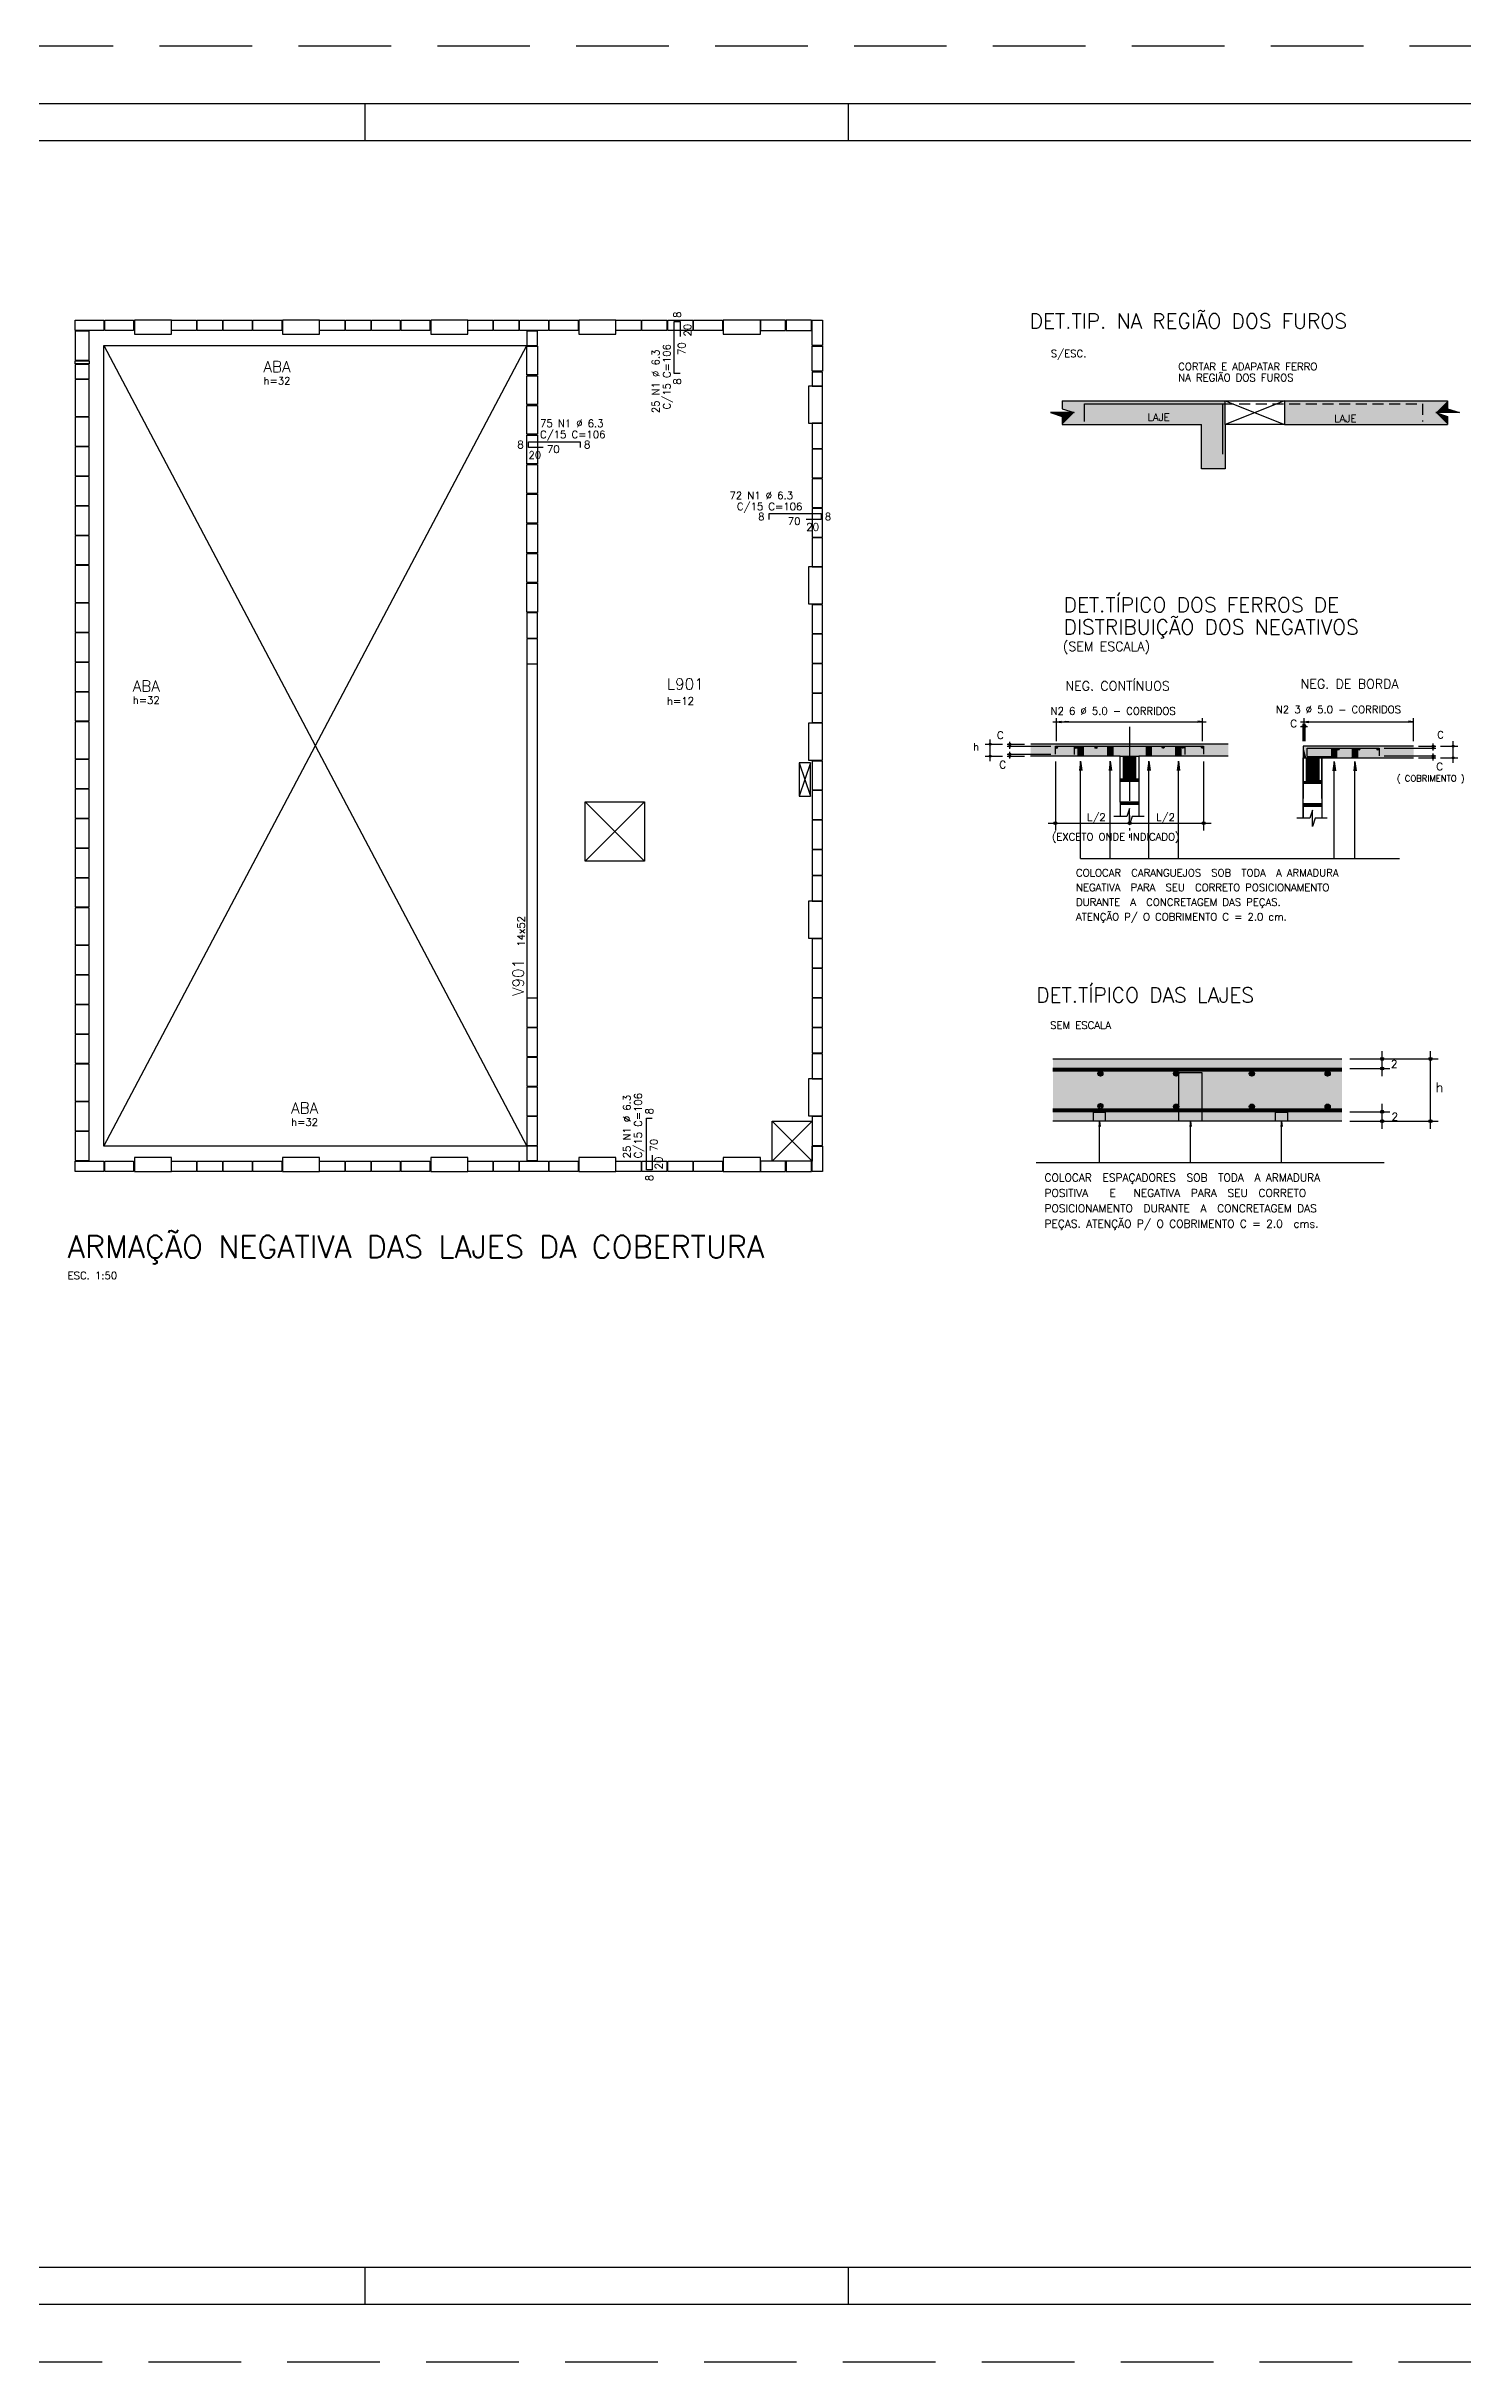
# Model space of a CAD drawing. Extents: x -1 to 121, y -1 to 61.
# Drawn here: x 52.1 to 90.3, y -1.4 to 61.1 of the extents above; entities that cross this region are included whole.
import ezdxf

# ---------------------------------------------------------------- set-up
doc = ezdxf.new("R2010")
doc.units = 0
doc.header["$MEASUREMENT"] = 0
for name, pattern in [('ESTILO_TQS_0001', [0.45, 0.3, -0.15]), ('ESTILO_TQS_0004', [3.3, 2, -0.4, 0.05, -0.4, 0.05, -0.4]), ('HIDDEN', [0.375, 0.25, -0.125])]:
    doc.linetypes.add(name, pattern=pattern)
doc.layers.get('0').update_dxf_attribs({"linetype": 'CONTINUOUS'})
doc.layers.get('Defpoints').update_dxf_attribs({"linetype": 'CONTINUOUS'})
for name, color, linetype in [('ARQ_FOLHA', 7, 'CONTINUOUS'), ('PENA_01', 1, 'CONTINUOUS'), ('PENA_02', 2, 'CONTINUOUS'), ('PENA_03', 3, 'CONTINUOUS'), ('PENA_04', 4, 'CONTINUOUS'), ('PENA_05', 5, 'CONTINUOUS'), ('PENA_06', 6, 'CONTINUOUS'), ('PENA_10', 253, 'CONTINUOUS')]:
    doc.layers.add(name, color=color, linetype=linetype)
doc.styles.get("Standard").update_dxf_attribs({"font": 'ROMANS.SHX'})

# ---------------------------------------------------------------- blocks, each defined once
blk = doc.blocks.new('FOLHA A1+1 - 1102 X 594')
at = {"layer": 'ARQ_FOLHA', "color": 1}
for p, q in [((-587.5, 584), (-587.5, 594)), ((-457, 584), (-457, 594)), ((-587.5, 0), (-587.5, 10)), ((-457, 0), (-457, 10))]:
    blk.add_line(p, q, dxfattribs=at)
for points in [[(-1189, 0), (0, 0), (0, 594), (-1189, 594)], [(-1164, 10), (-10, 10), (-10, 584), (-1164, 584)]]:
    blk.add_lwpolyline(points, close=True, dxfattribs=at)
at = {"layer": 'Defpoints', "color": 8, "linetype": 'HIDDEN', "ltscale": 100}
blk.add_lwpolyline([(-1208.5, 609.5), (-1208.5, -15.5), (19.5, -15.5), (19.5, 609.5)], close=True, dxfattribs=at)

msp = doc.modelspace()

# ---------------------------------------------------------------- linework, layer by layer
at = {"layer": 'PENA_01', "linetype": 'Continuous'}
for p, q in [((83.914, 51.485), (85.514, 50.845)), ((85.514, 51.485), (83.914, 50.845)), ((79.256, 42.816), (83.4, 42.816)), ((79.356, 42.294), (79.356, 42.916)), ((79.356, 42.816), (79.489, 42.833)), ((79.356, 42.816), (79.489, 42.798)), ((79.588, 42.816), (79.714, 42.816)), ((83.3, 42.816), (83.168, 42.833)), ((83.3, 42.816), (83.168, 42.798)), ((83.3, 42.298), (83.3, 42.916)), ((85.941, 42.816), (88.995, 42.816)), ((85.946, 42.698), (86.133, 42.698)), ((86.013, 42.298), (86.013, 42.765)), ((86.041, 42.294), (86.041, 42.916)), ((86.041, 42.816), (86.173, 42.833)), ((86.041, 42.816), (86.173, 42.798)), ((86.066, 42.298), (86.066, 42.765)), ((88.995, 42.816), (88.863, 42.833)), ((88.995, 42.816), (88.863, 42.798)), ((88.995, 42.298), (88.995, 42.916)), ((77.429, 42.214), (77.896, 42.214)), ((77.429, 41.894), (77.896, 41.894)), ((77.563, 41.76), (77.563, 42.347)), ((78.029, 42.214), (78.496, 42.214)), ((78.029, 42.16), (79.205, 42.16)), ((78.029, 41.947), (79.205, 41.947)), ((78.029, 41.894), (78.496, 41.894)), ((78.096, 42.094), (78.096, 42.28)), ((78.096, 41.827), (78.096, 42.014)), ((88.2, 42.112), (89.595, 42.112)), ((88.2, 41.898), (89.595, 41.898)), ((89.128, 42.165), (89.595, 42.165)), ((89.528, 42.045), (89.528, 42.232)), ((89.528, 41.778), (89.528, 41.965)), ((89.728, 42.165), (90.195, 42.165)), ((90.062, 41.712), (90.062, 42.298)), ((79.328, 41.747), (79.328, 39.883)), ((83.328, 41.747), (83.328, 39.883)), ((89.128, 41.845), (89.595, 41.845)), ((89.728, 41.845), (90.195, 41.845)), ((66.636, 39.062), (66.636, 40.662)), ((66.636, 40.662), (68.236, 40.662)), ((68.236, 40.662), (68.236, 39.062)), ((79.128, 40.083), (81.528, 40.083)), ((81.128, 40.083), (83.528, 40.083)), ((81.328, 39.946), (81.328, 39.883)), ((81.328, 39.946), (81.328, 39.883)), ((68.236, 39.062), (66.636, 39.062)), ((80.008, 39.129), (88.615, 39.129)), ((88.149, 33.253), (88.149, 33.929)), ((89.453, 31.829), (89.453, 33.929)), ((87.272, 33.719), (88.359, 33.719)), ((87.272, 33.463), (88.359, 33.463)), ((87.482, 33.719), (89.663, 33.719)), ((88.149, 31.829), (88.149, 32.505)), ((87.272, 32.295), (88.359, 32.295)), ((87.272, 32.039), (88.359, 32.039)), ((87.482, 32.039), (89.663, 32.039))]:
    msp.add_line(p, q, dxfattribs=at)
at = {"layer": 'PENA_01', "linetype": 'ESTILO_TQS_0004'}
msp.add_line((81.328, 42.688), (81.328, 39.379), dxfattribs=at)
at = {"layer": 'PENA_01', "linetype": 'Continuous'}
for points in [[(52.861, 53.662), (53.641, 53.662), (53.641, 53.382), (52.861, 53.382), (52.861, 53.662)], [(52.861, 53.362), (52.861, 52.582), (53.241, 52.582), (53.241, 53.362), (52.861, 53.362)], [(53.661, 53.662), (54.441, 53.662), (54.441, 53.382), (53.661, 53.382), (53.661, 53.662)], [(56.141, 53.382), (55.461, 53.382), (55.461, 53.662), (56.141, 53.662), (56.141, 53.382)], [(56.841, 53.382), (56.161, 53.382), (56.161, 53.662), (56.841, 53.662), (56.841, 53.382)], [(56.861, 53.662), (57.641, 53.662), (57.641, 53.382), (56.861, 53.382), (56.861, 53.662)], [(57.661, 53.662), (58.441, 53.662), (58.441, 53.382), (57.661, 53.382), (57.661, 53.662)], [(60.141, 53.382), (59.461, 53.382), (59.461, 53.662), (60.141, 53.662), (60.141, 53.382)], [(60.841, 53.382), (60.161, 53.382), (60.161, 53.662), (60.841, 53.662), (60.841, 53.382)], [(60.861, 53.662), (61.641, 53.662), (61.641, 53.382), (60.861, 53.382), (60.861, 53.662)], [(61.661, 53.662), (62.441, 53.662), (62.441, 53.382), (61.661, 53.382), (61.661, 53.662)], [(64.141, 53.382), (63.461, 53.382), (63.461, 53.662), (64.141, 53.662), (64.141, 53.382)], [(64.841, 53.382), (64.161, 53.382), (64.161, 53.662), (64.841, 53.662), (64.841, 53.382)], [(64.861, 53.662), (65.641, 53.662), (65.641, 53.382), (64.861, 53.382), (64.861, 53.662)], [(65.061, 53.362), (65.061, 52.982), (65.341, 52.982), (65.341, 53.362), (65.061, 53.362)], [(65.661, 53.662), (66.441, 53.662), (66.441, 53.382), (65.661, 53.382), (65.661, 53.662)], [(68.141, 53.382), (67.461, 53.382), (67.461, 53.662), (68.141, 53.662), (68.141, 53.382)], [(68.841, 53.382), (68.161, 53.382), (68.161, 53.662), (68.841, 53.662), (68.841, 53.382)], [(69.541, 53.382), (68.861, 53.382), (68.861, 53.662), (69.541, 53.662), (69.541, 53.382)], [(69.561, 53.662), (70.341, 53.662), (70.341, 53.382), (69.561, 53.382), (69.561, 53.662)], [(71.361, 53.382), (72.041, 53.382), (72.041, 53.662), (71.361, 53.662), (71.361, 53.382)], [(72.061, 53.382), (72.741, 53.382), (72.741, 53.662), (72.061, 53.662), (72.061, 53.382)], [(73.041, 53.662), (73.041, 52.982), (72.761, 52.982), (72.761, 53.662), (73.041, 53.662)], [(53.241, 52.562), (53.241, 52.482), (52.861, 52.482), (52.861, 52.562), (53.241, 52.562)], [(53.641, 31.362), (65.061, 52.982)], [(53.641, 52.982), (65.061, 31.362)], [(65.061, 52.182), (65.061, 52.962), (65.341, 52.962), (65.341, 52.182), (65.061, 52.182)], [(73.041, 52.962), (73.041, 52.282), (72.761, 52.282), (72.761, 52.962), (73.041, 52.962)], [(52.861, 52.082), (53.241, 52.082), (53.241, 52.462), (52.861, 52.462), (52.861, 52.082)], [(65.061, 51.382), (65.061, 52.162), (65.341, 52.162), (65.341, 51.382), (65.061, 51.382)], [(72.761, 52.262), (72.761, 51.882), (73.041, 51.882), (73.041, 52.262), (72.761, 52.262)], [(65.061, 50.582), (65.061, 51.362), (65.341, 51.362), (65.341, 50.582), (65.061, 50.582)], [(52.861, 51.042), (52.861, 50.262), (53.241, 50.262), (53.241, 51.042), (52.861, 51.042)], [(73.041, 50.202), (73.041, 50.882), (72.761, 50.882), (72.761, 50.202), (73.041, 50.202)], [(52.861, 50.242), (52.861, 49.462), (53.241, 49.462), (53.241, 50.242), (52.861, 50.242)], [(65.061, 49.782), (65.061, 50.562), (65.341, 50.562), (65.341, 49.782), (65.061, 49.782)], [(72.761, 50.182), (72.761, 49.402), (73.041, 49.402), (73.041, 50.182), (72.761, 50.182)], [(52.861, 49.442), (52.861, 48.662), (53.241, 48.662), (53.241, 49.442), (52.861, 49.442)], [(65.061, 48.982), (65.061, 49.762), (65.341, 49.762), (65.341, 48.982), (65.061, 48.982)], [(72.761, 49.382), (72.761, 48.602), (73.041, 48.602), (73.041, 49.382), (72.761, 49.382)], [(65.061, 48.182), (65.061, 48.962), (65.341, 48.962), (65.341, 48.182), (65.061, 48.182)], [(52.861, 48.642), (52.861, 47.862), (53.241, 47.862), (53.241, 48.642), (52.861, 48.642)], [(65.061, 47.382), (65.061, 48.162), (65.341, 48.162), (65.341, 47.382), (65.061, 47.382)], [(72.761, 48.582), (72.761, 47.802), (73.041, 47.802), (73.041, 48.582), (72.761, 48.582)], [(52.861, 47.842), (52.861, 47.062), (53.241, 47.062), (53.241, 47.842), (52.861, 47.842)], [(72.761, 47.782), (72.761, 47.002), (73.041, 47.002), (73.041, 47.782), (72.761, 47.782)], [(65.061, 46.582), (65.061, 47.362), (65.341, 47.362), (65.341, 46.582), (65.061, 46.582)], [(65.061, 45.782), (65.061, 46.562), (65.341, 46.562), (65.341, 45.782), (65.061, 45.782)], [(52.861, 46.022), (52.861, 45.242), (53.241, 45.242), (53.241, 46.022), (52.861, 46.022)], [(65.341, 45.082), (65.341, 45.762), (65.061, 45.762), (65.061, 45.082), (65.341, 45.082)], [(72.761, 45.982), (72.761, 45.202), (73.041, 45.202), (73.041, 45.982), (72.761, 45.982)], [(52.861, 45.222), (52.861, 44.442), (53.241, 44.442), (53.241, 45.222), (52.861, 45.222)], [(65.341, 44.382), (65.341, 45.062), (65.061, 45.062), (65.061, 44.382), (65.341, 44.382)], [(72.761, 45.182), (72.761, 44.402), (73.041, 44.402), (73.041, 45.182), (72.761, 45.182)], [(52.861, 44.422), (52.861, 43.642), (53.241, 43.642), (53.241, 44.422), (52.861, 44.422)], [(72.761, 44.382), (72.761, 43.602), (73.041, 43.602), (73.041, 44.382), (72.761, 44.382)], [(52.861, 43.622), (52.861, 42.842), (53.241, 42.842), (53.241, 43.622), (52.861, 43.622)], [(72.761, 43.582), (72.761, 42.802), (73.041, 42.802), (73.041, 43.582), (72.761, 43.582)], [(52.861, 41.802), (52.861, 41.022), (53.241, 41.022), (53.241, 41.802), (52.861, 41.802)], [(72.711, 41.709), (72.411, 40.815)], [(72.411, 41.709), (72.711, 40.815)], [(72.411, 41.709), (72.411, 40.815), (72.711, 40.815), (72.711, 41.709), (72.411, 41.709)], [(72.761, 41.762), (72.761, 40.982), (73.041, 40.982), (73.041, 41.762), (72.761, 41.762)], [(80.008, 39.129), (80.008, 41.754), (80.041, 41.506), (80.008, 41.754), (79.976, 41.506)], [(80.808, 39.129), (80.808, 41.754), (80.841, 41.506), (80.808, 41.754), (80.776, 41.506)], [(81.848, 39.129), (81.848, 41.754), (81.881, 41.506), (81.848, 41.754), (81.816, 41.506)], [(82.648, 39.129), (82.648, 41.754), (82.681, 41.506), (82.648, 41.754), (82.616, 41.506)], [(86.853, 39.129), (86.853, 41.745), (86.886, 41.497), (86.853, 41.745), (86.82, 41.497)], [(87.414, 39.129), (87.414, 41.745), (87.447, 41.497), (87.414, 41.745), (87.381, 41.497)], [(52.861, 41.002), (52.861, 40.222), (53.241, 40.222), (53.241, 41.002), (52.861, 41.002)], [(66.636, 39.062), (68.236, 40.662)], [(66.636, 40.662), (68.236, 39.062)], [(72.761, 40.962), (72.761, 40.182), (73.041, 40.182), (73.041, 40.962), (72.761, 40.962)], [(52.861, 40.202), (52.861, 39.422), (53.241, 39.422), (53.241, 40.202), (52.861, 40.202)], [(72.761, 40.162), (72.761, 39.382), (73.041, 39.382), (73.041, 40.162), (72.761, 40.162)], [(52.861, 39.402), (52.861, 38.622), (53.241, 38.622), (53.241, 39.402), (52.861, 39.402)], [(72.761, 39.362), (72.761, 38.682), (73.041, 38.682), (73.041, 39.362), (72.761, 39.362)], [(52.861, 38.602), (52.861, 37.822), (53.241, 37.822), (53.241, 38.602), (52.861, 38.602)], [(72.761, 38.662), (72.761, 37.982), (73.041, 37.982), (73.041, 38.662), (72.761, 38.662)], [(72.761, 36.962), (72.761, 36.182), (73.041, 36.182), (73.041, 36.962), (72.761, 36.962)], [(52.861, 36.782), (52.861, 36.002), (53.241, 36.002), (53.241, 36.782), (52.861, 36.782)], [(52.861, 35.982), (52.861, 35.202), (53.241, 35.202), (53.241, 35.982), (52.861, 35.982)], [(72.761, 36.162), (72.761, 35.382), (73.041, 35.382), (73.041, 36.162), (72.761, 36.162)], [(52.861, 35.182), (52.861, 34.402), (53.241, 34.402), (53.241, 35.182), (52.861, 35.182)], [(65.061, 35.362), (65.061, 34.582), (65.341, 34.582), (65.341, 35.362), (65.061, 35.362)], [(72.761, 35.362), (72.761, 34.582), (73.041, 34.582), (73.041, 35.362), (72.761, 35.362)], [(52.861, 34.382), (52.861, 33.602), (53.241, 33.602), (53.241, 34.382), (52.861, 34.382)], [(65.061, 34.562), (65.061, 33.782), (65.341, 33.782), (65.341, 34.562), (65.061, 34.562)], [(72.761, 34.562), (72.761, 33.882), (73.041, 33.882), (73.041, 34.562), (72.761, 34.562)], [(65.061, 33.762), (65.061, 32.982), (65.341, 32.982), (65.341, 33.762), (65.061, 33.762)], [(72.761, 33.862), (72.761, 33.182), (73.041, 33.182), (73.041, 33.862), (72.761, 33.862)], [(52.861, 32.562), (52.861, 31.782), (53.241, 31.782), (53.241, 32.562), (52.861, 32.562)], [(65.061, 32.962), (65.061, 32.182), (65.341, 32.182), (65.341, 32.962), (65.061, 32.962)], [(65.061, 32.162), (65.061, 31.382), (65.341, 31.382), (65.341, 32.162), (65.061, 32.162)], [(72.761, 32.042), (71.681, 30.962)], [(71.681, 32.042), (72.761, 30.962)], [(71.681, 32.042), (72.761, 32.042), (72.761, 30.962), (71.681, 30.962), (71.681, 32.042)], [(72.761, 32.162), (72.761, 31.382), (73.041, 31.382), (73.041, 32.162), (72.761, 32.162)], [(80.515, 30.922), (80.515, 32.039), (80.533, 31.9), (80.515, 32.039), (80.496, 31.9)], [(82.972, 30.922), (82.972, 32.039), (82.99, 31.9), (82.972, 32.039), (82.953, 31.9)], [(85.429, 30.922), (85.429, 32.039), (85.447, 31.9), (85.429, 32.039), (85.41, 31.9)], [(52.861, 31.762), (52.861, 30.982), (53.241, 30.982), (53.241, 31.762), (52.861, 31.762)], [(65.061, 31.362), (65.061, 30.982), (65.341, 30.982), (65.341, 31.362), (65.061, 31.362)], [(72.761, 30.682), (72.761, 31.362), (73.041, 31.362), (73.041, 30.682), (72.761, 30.682)], [(52.861, 30.962), (53.641, 30.962), (53.641, 30.682), (52.861, 30.682), (52.861, 30.962)], [(53.661, 30.962), (54.441, 30.962), (54.441, 30.682), (53.661, 30.682), (53.661, 30.962)], [(56.141, 30.682), (55.461, 30.682), (55.461, 30.962), (56.141, 30.962), (56.141, 30.682)], [(56.841, 30.682), (56.161, 30.682), (56.161, 30.962), (56.841, 30.962), (56.841, 30.682)], [(56.861, 30.962), (57.641, 30.962), (57.641, 30.682), (56.861, 30.682), (56.861, 30.962)], [(57.661, 30.962), (58.441, 30.962), (58.441, 30.682), (57.661, 30.682), (57.661, 30.962)], [(60.141, 30.682), (59.461, 30.682), (59.461, 30.962), (60.141, 30.962), (60.141, 30.682)], [(60.841, 30.682), (60.161, 30.682), (60.161, 30.962), (60.841, 30.962), (60.841, 30.682)], [(60.861, 30.962), (61.641, 30.962), (61.641, 30.682), (60.861, 30.682), (60.861, 30.962)], [(61.661, 30.962), (62.441, 30.962), (62.441, 30.682), (61.661, 30.682), (61.661, 30.962)], [(64.141, 30.682), (63.461, 30.682), (63.461, 30.962), (64.141, 30.962), (64.141, 30.682)], [(64.841, 30.682), (64.161, 30.682), (64.161, 30.962), (64.841, 30.962), (64.841, 30.682)], [(64.861, 30.962), (65.641, 30.962), (65.641, 30.682), (64.861, 30.682), (64.861, 30.962)], [(65.661, 30.962), (66.441, 30.962), (66.441, 30.682), (65.661, 30.682), (65.661, 30.962)], [(68.141, 30.682), (67.461, 30.682), (67.461, 30.962), (68.141, 30.962), (68.141, 30.682)], [(68.841, 30.682), (68.161, 30.682), (68.161, 30.962), (68.841, 30.962), (68.841, 30.682)], [(69.541, 30.682), (68.861, 30.682), (68.861, 30.962), (69.541, 30.962), (69.541, 30.682)], [(69.561, 30.962), (70.341, 30.962), (70.341, 30.682), (69.561, 30.682), (69.561, 30.962)], [(71.361, 30.682), (72.041, 30.682), (72.041, 30.962), (71.361, 30.962), (71.361, 30.682)], [(72.061, 30.682), (72.741, 30.682), (72.741, 30.962), (72.061, 30.962), (72.061, 30.682)]]:
    msp.add_lwpolyline(points, dxfattribs=at)
for centre, radius in [((86.013, 42.698), 0.0267), ((86.013, 42.698), 0.0133), ((86.066, 42.698), 0.0267), ((86.066, 42.698), 0.0133), ((77.563, 42.214), 0.0267), ((77.563, 41.894), 0.0267), ((77.563, 42.214), 0.0133), ((77.563, 41.894), 0.0133), ((78.096, 42.214), 0.0267), ((78.096, 42.16), 0.0267), ((78.096, 41.947), 0.0267), ((78.096, 41.894), 0.0267), ((78.096, 42.214), 0.0133), ((78.096, 42.16), 0.0133), ((78.096, 41.947), 0.0133), ((78.096, 41.894), 0.0133), ((89.528, 42.165), 0.0267), ((89.528, 42.112), 0.0267), ((89.528, 41.898), 0.0267), ((89.528, 42.165), 0.0133), ((89.528, 42.112), 0.0133), ((89.528, 41.898), 0.0133), ((90.062, 42.165), 0.0267), ((90.062, 42.165), 0.0133), ((89.528, 41.845), 0.0267), ((89.528, 41.845), 0.0133), ((90.062, 41.845), 0.0267), ((90.062, 41.845), 0.0133)]:
    msp.add_circle(centre, radius, dxfattribs=at)
at = {"layer": 'PENA_02', "linetype": 'Continuous'}
for points in [[(54.461, 53.662), (54.461, 53.282), (55.461, 53.282), (55.461, 53.662), (54.461, 53.662)], [(58.461, 53.662), (58.461, 53.282), (59.461, 53.282), (59.461, 53.662), (58.461, 53.662)], [(62.461, 53.662), (62.461, 53.282), (63.461, 53.282), (63.461, 53.662), (62.461, 53.662)], [(66.461, 53.662), (66.461, 53.282), (67.461, 53.282), (67.461, 53.662), (66.461, 53.662)], [(70.361, 53.662), (70.361, 53.282), (71.361, 53.282), (71.361, 53.662), (70.361, 53.662)], [(53.241, 52.062), (52.861, 52.062), (52.861, 51.062), (53.241, 51.062), (53.241, 52.062)], [(73.041, 51.882), (72.661, 51.882), (72.661, 50.882), (73.041, 50.882), (73.041, 51.882)], [(53.241, 47.042), (52.861, 47.042), (52.861, 46.042), (53.241, 46.042), (53.241, 47.042)], [(73.041, 47.002), (72.661, 47.002), (72.661, 46.002), (73.041, 46.002), (73.041, 47.002)], [(53.241, 42.822), (52.861, 42.822), (52.861, 41.822), (53.241, 41.822), (53.241, 42.822)], [(73.041, 42.782), (72.661, 42.782), (72.661, 41.782), (73.041, 41.782), (73.041, 42.782)], [(53.241, 37.802), (52.861, 37.802), (52.861, 36.802), (53.241, 36.802), (53.241, 37.802)], [(73.041, 37.982), (72.661, 37.982), (72.661, 36.982), (73.041, 36.982), (73.041, 37.982)], [(53.241, 33.582), (52.861, 33.582), (52.861, 32.582), (53.241, 32.582), (53.241, 33.582)], [(73.041, 33.182), (72.661, 33.182), (72.661, 32.182), (73.041, 32.182), (73.041, 33.182)], [(54.461, 31.062), (54.461, 30.682), (55.461, 30.682), (55.461, 31.062), (54.461, 31.062)], [(58.461, 31.062), (58.461, 30.682), (59.461, 30.682), (59.461, 31.062), (58.461, 31.062)], [(62.461, 31.062), (62.461, 30.682), (63.461, 30.682), (63.461, 31.062), (62.461, 31.062)], [(66.461, 31.062), (66.461, 30.682), (67.461, 30.682), (67.461, 31.062), (66.461, 31.062)], [(70.361, 31.062), (70.361, 30.682), (71.361, 30.682), (71.361, 31.062), (70.361, 31.062)]]:
    msp.add_lwpolyline(points, dxfattribs=at)
for centre, radius in [((79.328, 40.083), 0.04), ((79.328, 40.083), 0.02), ((81.328, 40.083), 0.04), ((81.328, 40.083), 0.04), ((81.328, 40.083), 0.02), ((81.328, 40.083), 0.02), ((83.328, 40.083), 0.04), ((83.328, 40.083), 0.02), ((88.149, 33.719), 0.042), ((89.453, 33.719), 0.042), ((88.149, 33.463), 0.042), ((88.149, 33.719), 0.021), ((88.149, 33.463), 0.021), ((89.453, 33.719), 0.021), ((88.149, 32.295), 0.042), ((88.149, 32.039), 0.042), ((88.149, 32.295), 0.021), ((88.149, 32.039), 0.021), ((89.453, 32.039), 0.042), ((89.453, 32.039), 0.021)]:
    msp.add_circle(centre, radius, dxfattribs=at)
at = {"layer": 'PENA_03', "linetype": 'Continuous'}
for p, q in [((79.514, 51.485), (83.914, 51.485)), ((83.914, 50.845), (83.914, 51.485)), ((83.914, 51.485), (85.514, 51.485)), ((85.514, 51.485), (89.914, 51.485)), ((85.514, 51.485), (85.514, 50.845)), ((79.514, 50.845), (83.274, 50.845)), ((83.274, 49.645), (83.274, 50.845)), ((85.514, 50.845), (83.914, 50.845)), ((83.914, 50.845), (83.914, 49.645)), ((85.514, 50.845), (89.914, 50.845)), ((83.914, 49.645), (83.274, 49.645)), ((81.075, 41.894), (78.655, 41.894)), ((83.995, 42.214), (78.662, 42.214)), ((79.942, 41.894), (79.942, 42.16)), ((80.075, 42.16), (80.075, 41.894)), ((80.742, 41.894), (80.742, 42.16)), ((80.875, 42.16), (80.875, 41.894)), ((81.075, 40.653), (81.075, 41.894)), ((83.995, 41.894), (81.582, 41.894)), ((81.582, 41.894), (81.582, 40.653)), ((81.779, 42.16), (81.957, 42.16)), ((81.957, 41.894), (81.779, 41.894)), ((81.782, 41.894), (81.782, 42.16)), ((81.915, 42.16), (81.915, 41.894)), ((82.582, 41.894), (82.582, 42.16)), ((82.781, 41.894), (82.63, 41.894)), ((82.715, 42.16), (82.715, 41.894)), ((88.995, 42.165), (86.013, 42.165)), ((86.013, 42.165), (86.013, 40.747)), ((86.786, 41.845), (86.786, 42.112)), ((86.92, 42.112), (86.92, 41.845)), ((87.323, 42.112), (87.481, 42.112)), ((87.347, 41.845), (87.347, 42.112)), ((87.481, 42.112), (87.481, 41.845)), ((86.013, 40.216), (86.013, 41.845)), ((86.52, 40.747), (86.52, 41.845)), ((86.52, 41.845), (88.995, 41.845)), ((86.52, 41.845), (86.52, 40.605)), ((87.481, 41.845), (87.323, 41.845)), ((81.075, 41.215), (81.582, 41.215)), ((81.582, 40.653), (81.075, 40.653)), ((81.075, 40.653), (81.075, 40.264)), ((81.582, 40.653), (81.582, 40.258)), ((86.013, 41.167), (86.52, 41.167)), ((81.075, 40.595), (81.582, 40.595)), ((81.328, 40.146), (81.328, 40.146)), ((81.328, 40.146), (81.328, 40.146)), ((86.52, 40.605), (86.013, 40.605)), ((86.013, 40.605), (86.013, 40.216)), ((86.013, 40.547), (86.52, 40.547)), ((86.52, 40.605), (86.52, 40.21)), ((79.262, 33.719), (87.062, 33.719)), ((87.062, 33.463), (79.262, 33.463)), ((87.062, 33.449), (79.262, 33.449)), ((87.062, 33.435), (79.262, 33.435)), ((87.062, 33.421), (79.262, 33.421)), ((87.062, 33.407), (79.262, 33.407)), ((87.062, 33.393), (79.262, 33.393)), ((80.473, 33.313), (80.553, 33.393)), ((80.484, 33.284), (80.581, 33.381)), ((80.486, 33.365), (80.5, 33.38)), ((80.504, 33.265), (80.601, 33.361)), ((80.533, 33.254), (80.611, 33.332)), ((82.517, 33.313), (82.597, 33.393)), ((82.529, 33.284), (82.626, 33.381)), ((82.53, 33.365), (82.545, 33.38)), ((82.549, 33.265), (82.645, 33.361)), ((82.578, 33.254), (82.656, 33.332)), ((84.562, 33.313), (84.642, 33.393)), ((84.573, 33.284), (84.67, 33.381)), ((84.575, 33.365), (84.59, 33.38)), ((84.593, 33.265), (84.69, 33.361)), ((84.622, 33.254), (84.7, 33.332)), ((86.607, 33.313), (86.687, 33.393)), ((86.618, 33.284), (86.715, 33.381)), ((86.62, 33.365), (86.634, 33.38)), ((86.638, 33.265), (86.735, 33.361)), ((86.667, 33.254), (86.745, 33.332)), ((80.473, 32.435), (80.553, 32.515)), ((80.484, 32.407), (80.581, 32.504)), ((80.486, 32.488), (80.5, 32.503)), ((82.517, 32.421), (82.597, 32.501)), ((84.562, 32.421), (84.642, 32.501)), ((86.607, 32.421), (86.687, 32.501)), ((87.062, 32.365), (79.262, 32.365)), ((87.062, 32.351), (79.262, 32.351)), ((87.062, 32.337), (79.262, 32.337)), ((87.062, 32.323), (79.262, 32.323)), ((87.062, 32.309), (79.262, 32.309)), ((87.062, 32.295), (79.262, 32.295)), ((87.062, 32.039), (79.262, 32.039)), ((80.504, 32.387), (80.601, 32.484)), ((80.533, 32.377), (80.611, 32.455)), ((82.529, 32.393), (82.626, 32.49)), ((82.53, 32.474), (82.545, 32.488)), ((82.549, 32.373), (82.645, 32.47)), ((82.578, 32.363), (82.656, 32.441)), ((84.573, 32.393), (84.67, 32.49)), ((84.575, 32.474), (84.59, 32.488)), ((84.593, 32.373), (84.69, 32.47)), ((84.622, 32.363), (84.7, 32.441)), ((86.618, 32.393), (86.715, 32.49)), ((86.62, 32.474), (86.634, 32.488)), ((86.638, 32.373), (86.735, 32.47)), ((86.667, 32.363), (86.745, 32.441)), ((78.81, 30.922), (88.202, 30.922))]:
    msp.add_line(p, q, dxfattribs=at)
for points in [[(53.641, 31.362), (53.641, 52.982)], [(53.641, 52.982), (65.061, 52.982)], [(79.514, 51.485), (79.514, 51.271), (79.834, 51.165), (79.194, 51.165), (79.514, 51.058), (79.514, 50.845)], [(89.914, 51.485), (89.914, 51.271), (90.234, 51.165), (89.594, 51.165), (89.914, 51.058), (89.914, 50.845)], [(65.061, 44.382), (65.061, 35.362)], [(65.341, 35.362), (65.341, 44.382)], [(81.075, 41.274), (81.075, 41.894), (81.582, 41.894), (81.582, 41.274), (81.075, 41.274)], [(81.165, 41.274), (81.165, 41.894)], [(81.485, 41.894), (81.485, 41.274)], [(86.013, 41.225), (86.013, 41.845), (86.52, 41.845), (86.52, 41.225), (86.103, 41.225)], [(86.103, 41.225), (86.103, 41.845)], [(86.443, 41.845), (86.443, 41.225)], [(81.726, 40.264), (81.402, 40.264), (81.329, 40.044), (81.329, 40.484), (81.255, 40.264), (80.903, 40.264)], [(86.663, 40.216), (86.34, 40.216), (86.266, 39.996), (86.266, 40.436), (86.193, 40.216), (85.841, 40.216)], [(82.661, 33.354), (83.282, 33.354), (83.282, 32.039), (82.661, 32.039), (82.661, 33.354)], [(80.354, 32.279), (80.675, 32.279), (80.675, 32.039), (80.354, 32.039), (80.354, 32.279)], [(85.268, 32.279), (85.589, 32.279), (85.589, 32.039), (85.268, 32.039), (85.268, 32.279)], [(65.061, 31.362), (53.641, 31.362)]]:
    msp.add_lwpolyline(points, dxfattribs=at)
for centre, radius in [((79.356, 42.128), 0.0267), ((79.89, 42.128), 0.0267), ((80.423, 42.128), 0.0267), ((82.233, 42.131), 0.0267), ((82.767, 42.131), 0.0267), ((83.3, 42.131), 0.0267), ((86.962, 42.083), 0.0267), ((87.518, 42.083), 0.0267), ((88.037, 42.083), 0.0267), ((80.542, 33.324), 0.07), ((82.586, 33.324), 0.07), ((84.631, 33.324), 0.07), ((86.676, 33.324), 0.07), ((80.542, 32.446), 0.07), ((82.586, 32.432), 0.07), ((84.631, 32.432), 0.07), ((86.676, 32.432), 0.07)]:
    msp.add_circle(centre, radius, dxfattribs=at)
for points in [[(79.383, 42.128), (79.343, 42.151), (79.331, 42.137)], [(79.383, 42.128), (79.331, 42.137), (79.331, 42.119)], [(79.383, 42.128), (79.331, 42.119), (79.343, 42.105)], [(79.383, 42.128), (79.361, 42.154), (79.343, 42.151)], [(79.383, 42.128), (79.343, 42.105), (79.361, 42.102)], [(79.383, 42.128), (79.377, 42.145), (79.361, 42.154)], [(79.383, 42.128), (79.361, 42.102), (79.377, 42.111)], [(79.383, 42.128), (79.377, 42.111), (79.383, 42.128)], [(79.916, 42.128), (79.876, 42.151), (79.865, 42.137)], [(79.916, 42.128), (79.865, 42.137), (79.865, 42.119)], [(79.916, 42.128), (79.865, 42.119), (79.876, 42.105)], [(79.916, 42.128), (79.894, 42.154), (79.876, 42.151)], [(79.916, 42.128), (79.876, 42.105), (79.894, 42.102)], [(79.916, 42.128), (79.91, 42.145), (79.894, 42.154)], [(79.916, 42.128), (79.894, 42.102), (79.91, 42.111)], [(79.916, 42.128), (79.91, 42.111), (79.916, 42.128)], [(80.45, 42.128), (80.41, 42.151), (80.398, 42.137)], [(80.45, 42.128), (80.398, 42.137), (80.398, 42.119)], [(80.45, 42.128), (80.398, 42.119), (80.41, 42.105)], [(80.45, 42.128), (80.428, 42.154), (80.41, 42.151)], [(80.45, 42.128), (80.41, 42.105), (80.428, 42.102)], [(80.45, 42.128), (80.444, 42.145), (80.428, 42.154)], [(80.45, 42.128), (80.428, 42.102), (80.444, 42.111)], [(80.45, 42.128), (80.444, 42.111), (80.45, 42.128)], [(82.26, 42.131), (82.22, 42.154), (82.208, 42.14)], [(82.26, 42.131), (82.208, 42.14), (82.208, 42.122)], [(82.26, 42.131), (82.208, 42.122), (82.22, 42.108)], [(82.26, 42.131), (82.238, 42.157), (82.22, 42.154)], [(82.26, 42.131), (82.22, 42.108), (82.238, 42.105)], [(82.26, 42.131), (82.254, 42.148), (82.238, 42.157)], [(82.26, 42.131), (82.238, 42.105), (82.254, 42.114)], [(82.26, 42.131), (82.254, 42.114), (82.26, 42.131)], [(82.793, 42.131), (82.753, 42.154), (82.742, 42.14)], [(82.793, 42.131), (82.742, 42.14), (82.742, 42.122)], [(82.793, 42.131), (82.742, 42.122), (82.753, 42.108)], [(82.793, 42.131), (82.771, 42.157), (82.753, 42.154)], [(82.793, 42.131), (82.753, 42.108), (82.771, 42.105)], [(82.793, 42.131), (82.787, 42.148), (82.771, 42.157)], [(82.793, 42.131), (82.771, 42.105), (82.787, 42.114)], [(82.793, 42.131), (82.787, 42.114), (82.793, 42.131)], [(83.327, 42.131), (83.287, 42.154), (83.275, 42.14)], [(83.327, 42.131), (83.275, 42.14), (83.275, 42.122)], [(83.327, 42.131), (83.275, 42.122), (83.287, 42.108)], [(83.327, 42.131), (83.305, 42.157), (83.287, 42.154)], [(83.327, 42.131), (83.287, 42.108), (83.305, 42.105)], [(83.327, 42.131), (83.321, 42.148), (83.305, 42.157)], [(83.327, 42.131), (83.305, 42.105), (83.321, 42.114)], [(83.327, 42.131), (83.321, 42.114), (83.327, 42.131)], [(86.989, 42.083), (86.949, 42.106), (86.937, 42.092)], [(86.989, 42.083), (86.937, 42.092), (86.937, 42.074)], [(86.989, 42.083), (86.937, 42.074), (86.949, 42.06)], [(86.989, 42.083), (86.967, 42.109), (86.949, 42.106)], [(86.989, 42.083), (86.949, 42.06), (86.967, 42.057)], [(86.989, 42.083), (86.982, 42.1), (86.967, 42.109)], [(86.989, 42.083), (86.967, 42.057), (86.982, 42.066)], [(86.989, 42.083), (86.982, 42.066), (86.989, 42.083)], [(87.545, 42.083), (87.505, 42.106), (87.493, 42.092)], [(87.545, 42.083), (87.493, 42.092), (87.493, 42.074)], [(87.545, 42.083), (87.493, 42.074), (87.505, 42.06)], [(87.545, 42.083), (87.523, 42.109), (87.505, 42.106)], [(87.545, 42.083), (87.505, 42.06), (87.523, 42.057)], [(87.545, 42.083), (87.539, 42.1), (87.523, 42.109)], [(87.545, 42.083), (87.523, 42.057), (87.539, 42.066)], [(87.545, 42.083), (87.539, 42.066), (87.545, 42.083)], [(88.064, 42.083), (88.024, 42.106), (88.012, 42.092)], [(88.064, 42.083), (88.012, 42.092), (88.012, 42.074)], [(88.064, 42.083), (88.012, 42.074), (88.024, 42.06)], [(88.064, 42.083), (88.042, 42.109), (88.024, 42.106)], [(88.064, 42.083), (88.024, 42.06), (88.042, 42.057)], [(88.064, 42.083), (88.058, 42.1), (88.042, 42.109)], [(88.064, 42.083), (88.042, 42.057), (88.058, 42.066)], [(88.064, 42.083), (88.058, 42.066), (88.064, 42.083)]]:
    msp.add_solid(points, dxfattribs=at)
at = {"layer": 'PENA_04', "linetype": 'Continuous'}
msp.add_line((88.066, 41.898), (88.066, 41.898), dxfattribs=at)
at = {"layer": 'PENA_05', "linetype": 'Continuous'}
for p, q in [((69.038, 52.222), (69.038, 53.622)), ((69.038, 53.622), (69.198, 53.622)), ((69.198, 53.622), (69.198, 53.222)), ((69.198, 52.222), (69.038, 52.222)), ((65.101, 50.222), (65.101, 50.382)), ((65.101, 50.382), (66.501, 50.382)), ((65.501, 50.222), (65.101, 50.222)), ((66.501, 50.382), (66.501, 50.222)), ((71.601, 48.279), (71.601, 48.439)), ((71.601, 48.439), (73.001, 48.439)), ((73.001, 48.279), (72.601, 48.279)), ((73.001, 48.439), (73.001, 48.279)), ((79.835, 42.16), (79.835, 41.94)), ((82.817, 42.16), (82.817, 41.94)), ((86.126, 42.112), (88.066, 42.112)), ((86.126, 41.885), (86.126, 42.112)), ((86.126, 41.885), (86.926, 41.885)), ((88.066, 42.112), (88.066, 41.898)), ((68.285, 30.722), (68.285, 32.122)), ((68.285, 32.122), (68.445, 32.122)), ((68.445, 30.722), (68.285, 30.722)), ((68.445, 31.122), (68.445, 30.722))]:
    msp.add_line(p, q, dxfattribs=at)
for points in [[(80.114, 50.925), (80.114, 51.405), (83.834, 51.405), (83.834, 50.045)], [(79.328, 41.947), (79.328, 42.16), (83.328, 42.16), (83.328, 41.947)]]:
    msp.add_lwpolyline(points, dxfattribs=at)
at = {"layer": 'PENA_06', "linetype": 'ESTILO_TQS_0001'}
msp.add_lwpolyline([(83.834, 51.405), (89.234, 51.405), (89.234, 50.925)], dxfattribs=at)
at = {"layer": 'PENA_10', "linetype": 'Continuous'}
for points in [[(79.834, 51.165), (79.514, 51.271), (83.914, 51.485)], [(83.914, 51.485), (79.514, 51.271), (79.514, 51.485)], [(79.834, 51.165), (83.914, 51.485), (83.274, 50.845)], [(83.274, 49.645), (83.274, 50.845), (83.914, 51.485)], [(83.274, 49.645), (83.914, 51.485), (83.914, 49.645)], [(89.594, 51.165), (89.914, 51.485), (85.514, 51.485)], [(89.594, 51.165), (85.514, 51.485), (89.914, 50.845)], [(89.914, 50.845), (85.514, 51.485), (85.514, 50.845)], [(89.594, 51.165), (89.914, 51.271), (89.914, 51.485)], [(89.594, 51.165), (90.234, 51.165), (89.914, 51.271)], [(79.834, 51.165), (79.514, 51.058), (79.194, 51.165)], [(79.834, 51.165), (83.274, 50.845), (79.514, 50.845)], [(79.834, 51.165), (79.514, 50.845), (79.514, 51.058)], [(89.594, 51.165), (89.914, 50.845), (89.914, 51.058)], [(78.662, 42.214), (78.662, 41.894), (81.165, 41.894)], [(78.662, 42.214), (81.165, 41.894), (83.995, 42.214)], [(79.942, 41.894), (80.075, 41.894), (80.075, 42.16)], [(79.942, 41.894), (80.075, 42.16), (79.942, 42.16)], [(79.942, 41.894), (79.942, 42.16), (79.942, 41.894)], [(80.742, 41.894), (80.875, 41.894), (80.875, 42.16)], [(80.742, 41.894), (80.875, 42.16), (80.742, 42.16)], [(80.742, 41.894), (80.742, 42.16), (80.742, 41.894)], [(81.165, 41.894), (81.485, 41.894), (83.995, 42.214)], [(81.165, 41.274), (81.485, 41.274), (81.165, 41.894)], [(81.485, 41.274), (81.485, 41.894), (81.165, 41.894)], [(81.485, 41.894), (83.995, 41.894), (83.995, 42.214)], [(81.782, 41.894), (81.915, 41.894), (81.915, 42.16)], [(81.782, 41.894), (81.915, 42.16), (81.782, 42.16)], [(81.782, 41.894), (81.782, 42.16), (81.782, 41.894)], [(82.582, 41.894), (82.715, 41.894), (82.715, 42.16)], [(82.582, 41.894), (82.715, 42.16), (82.582, 42.16)], [(82.582, 41.894), (82.582, 42.16), (82.582, 41.894)], [(86.013, 42.165), (86.013, 41.845), (86.103, 41.845)], [(86.013, 42.165), (86.103, 41.845), (88.995, 42.165)], [(86.103, 41.845), (86.443, 41.845), (88.995, 42.165)], [(86.443, 41.845), (88.995, 41.845), (88.995, 42.165)], [(86.786, 41.845), (86.92, 41.845), (86.92, 42.112)], [(86.786, 41.845), (86.92, 42.112), (86.786, 42.112)], [(86.786, 41.845), (86.786, 42.112), (86.786, 41.845)], [(87.347, 41.845), (87.481, 41.845), (87.481, 42.112)], [(87.347, 41.845), (87.481, 42.112), (87.347, 42.112)], [(87.347, 41.845), (87.347, 42.112), (87.347, 41.845)], [(81.075, 41.274), (81.582, 41.274), (81.582, 41.215)], [(81.075, 41.274), (81.582, 41.215), (81.075, 41.215)], [(81.075, 41.274), (81.075, 41.215), (81.075, 41.274)], [(86.103, 41.225), (86.443, 41.225), (86.103, 41.845)], [(86.443, 41.225), (86.443, 41.845), (86.103, 41.845)], [(81.075, 40.653), (81.582, 40.653), (81.582, 40.595)], [(81.075, 40.653), (81.582, 40.595), (81.075, 40.595)], [(81.075, 40.653), (81.075, 40.595), (81.075, 40.653)], [(86.013, 41.225), (86.52, 41.225), (86.52, 41.167)], [(86.013, 41.225), (86.52, 41.167), (86.013, 41.167)], [(86.013, 41.225), (86.013, 41.167), (86.013, 41.225)], [(86.013, 40.605), (86.52, 40.605), (86.52, 40.547)], [(86.013, 40.605), (86.52, 40.547), (86.013, 40.547)], [(86.013, 40.605), (86.013, 40.547), (86.013, 40.605)], [(87.062, 32.039), (79.262, 32.039), (79.262, 33.719)], [(87.062, 32.039), (79.262, 33.719), (87.062, 33.719)], [(87.062, 32.039), (87.062, 33.719), (87.062, 32.039)]]:
    msp.add_solid(points, dxfattribs=at)

# ---------------------------------------------------------------- block references
at = {"xscale": 0.09999999999999938, "yscale": 0.09999999999999938, "zscale": 0.09999999999999938}
msp.add_blockref('FOLHA A1+1 - 1102 X 594', (119.441, 0.104), dxfattribs=at)

# ---------------------------------------------------------------- texts
at = {"layer": 'PENA_01', "linetype": 'Continuous'}
for s, height, p in [('C', 0.2, (77.749, 42.358)), ('C', 0.2, (85.67, 42.676)), ('C', 0.2, (89.634, 42.371)), ('h', 0.2, (77.105, 42.047)), ('C', 0.2, (77.814, 41.563)), ('( COBRIMENTO )', 0.16667, (88.546, 41.209)), ('C', 0.2, (89.61, 41.515))]:
    msp.add_text(s, height=height, dxfattribs=at).set_placement(p)
at = {"layer": 'PENA_02', "linetype": 'Continuous'}
for s, p in [('CORTAR E ADAPATAR FERRO', (82.643, 52.31)), ('NA REGIÃO DOS FUROS', (82.643, 52.01)), ('LAJE', (81.813, 50.942)), ('LAJE', (86.854, 50.906))]:
    msp.add_text(s, height=0.2, dxfattribs=at).set_placement(p)
at = {"layer": 'PENA_03', "linetype": 'Continuous'}
for s, height, p in [('8', 0.2, (69.218, 53.722)), ('20', 0.2, (69.498, 53.222)), ('25 N1 %%c 6.3', 0.2, (68.635, 51.151)), ('C/15 C=106', 0.2, (68.935, 51.251)), ('70', 0.2, (69.338, 52.722)), ('8', 0.2, (69.218, 51.922)), ('14x52', 0.2, (65.002, 36.747)), ('V901', 0.3, (64.972, 35.417)), ('25 N1 %%c 6.3', 0.2, (67.859, 31.036)), ('C/15 C=106', 0.2, (68.159, 31.036)), ('8', 0.2, (68.465, 32.222)), ('70', 0.2, (68.585, 31.222)), ('20', 0.2, (68.716, 30.741)), ('8', 0.2, (68.465, 30.422))]:
    msp.add_text(s, height=height, rotation=90, dxfattribs=at).set_placement(p)
for s, height, p in [('ABA', 0.3, (57.948, 52.256)), ('S/ESC.', 0.2, (79.203, 52.659)), ('h=32', 0.2, (57.948, 51.926)), ('75 N1 %%c 6.3', 0.2, (65.414, 50.776)), ('C/15 C=106', 0.2, (65.414, 50.476)), ('8', 0.2, (64.801, 50.202)), ('20', 0.2, (65.101, 49.922)), ('70', 0.2, (65.601, 50.082)), ('8', 0.2, (66.601, 50.202)), ('72 N1 %%c 6.3', 0.2, (70.529, 48.831)), ('C/15 C=106', 0.2, (70.729, 48.531)), ('8', 0.2, (71.301, 48.259)), ('70', 0.2, (72.101, 48.139)), ('20', 0.2, (72.601, 47.979)), ('8', 0.2, (73.101, 48.259)), ('(SEM ESCALA)', 0.25, (79.527, 44.73)), ('ABA', 0.3, (54.418, 43.634)), ('L901', 0.3, (68.842, 43.69)), ('h=32', 0.2, (54.418, 43.304)), ('h=12', 0.2, (68.842, 43.282)), ('N2 6 %%c 5.0 - CORRIDOS', 0.2, (79.197, 43.012)), ('N2 3 %%c 5.0 - CORRIDOS', 0.2, (85.279, 43.053)), ('N2 %%c 5 C=COR', 0.01, (79.583, 42.823)), ('L/2', 0.2, (80.18, 40.143)), ('L/2', 0.2, (82.048, 40.143)), ('(EXCETO ONDE INDICADO)', 0.2, (79.231, 39.618)), ('COLOCAR  CARANGUEJOS  SOB  TODA  A ARMADURA', 0.2, (79.883, 38.645)), ('NEGATIVA  PARA  SEU  CORRETO POSICIONAMENTO', 0.2, (79.883, 38.249)), ('ATENÇÃO P/ O COBRIMENTO C = 2.0 cm.', 0.2, (79.883, 37.456)), ('DURANTE  A  CONCRETAGEM DAS PEÇAS.', 0.2, (79.883, 37.852)), ('SEM ESCALA', 0.2, (79.187, 34.529)), ('2', 0.21, (88.383, 33.479)), ('ABA', 0.3, (58.692, 32.246)), ('h=32', 0.2, (58.692, 31.916)), ('2', 0.21, (88.397, 32.055)), ('COLOCAR  ESPAÇADORES  SOB  TODA  A ARMADURA', 0.21, (79.033, 30.413)), ('POSITIVA   E   NEGATIVA  PARA  SEU  CORRETO', 0.21, (79.033, 29.997)), ('POSICIONAMENTO  DURANTE  A  CONCRETAGEM DAS', 0.21, (79.033, 29.581)), ('PEÇAS. ATENÇÃO P/ O COBRIMENTO C = 2.0  cms.', 0.21, (79.033, 29.165)), ('ESC. 1:50', 0.2, (52.661, 27.772))]:
    msp.add_text(s, height=height, dxfattribs=at).set_placement(p)
at = {"layer": 'PENA_04', "linetype": 'Continuous'}
msp.add_text('h', height=0.263, dxfattribs=at).set_placement((89.59, 32.822))
at = {"layer": 'PENA_05', "linetype": 'Continuous'}
for s, height, p in [('DET.TIP. NA REGIÃO DOS FUROS', 0.4, (78.63, 53.438)), ('DET.TÍPICO DOS FERROS DE ', 0.4, (79.547, 45.78)), ('DISTRIBUIÇÃO DOS NEGATIVOS', 0.4, (79.547, 45.18)), ('NEG. CONTÍNUOS', 0.25, (79.598, 43.664)), ('NEG. DE BORDA', 0.25, (85.947, 43.719)), ('DET.TÍPICO DAS LAJES', 0.4, (78.808, 35.245))]:
    msp.add_text(s, height=height, dxfattribs=at).set_placement(p)
at = {"layer": 'PENA_06', "linetype": 'Continuous'}
msp.add_text('ARMAÇÃO NEGATIVA DAS LAJES DA COBERTURA', height=0.6, dxfattribs=at).set_placement((52.662, 28.35))

doc.saveas('drawing.dxf')
